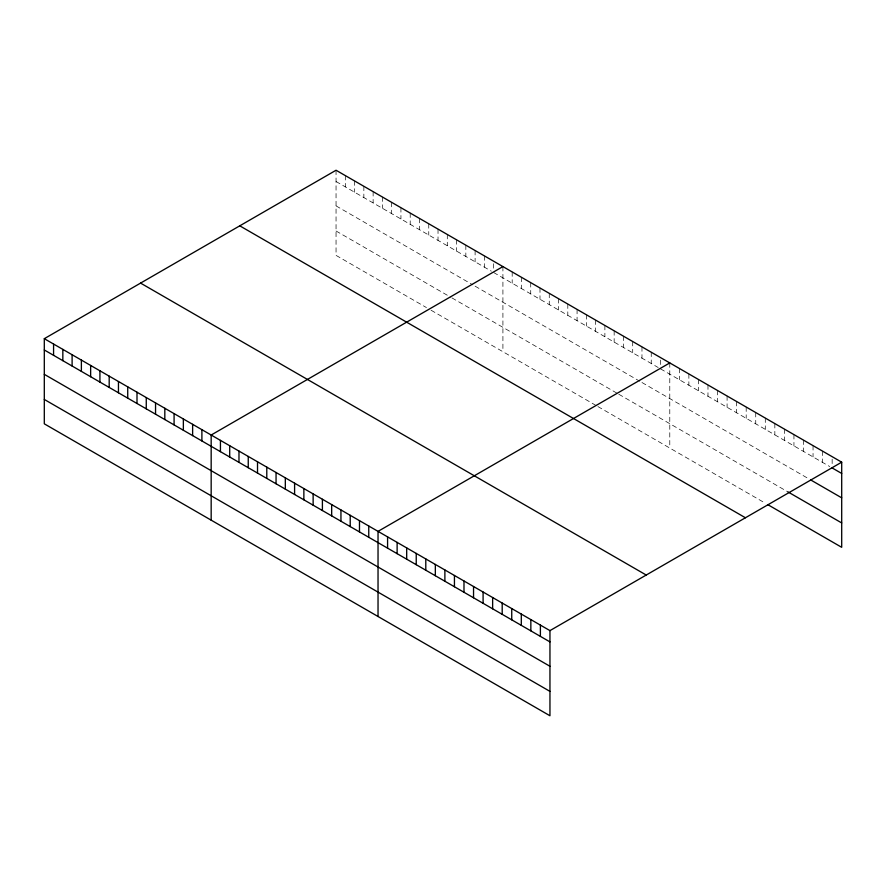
<?xml version="1.0" encoding="UTF-8"?>
<svg xmlns="http://www.w3.org/2000/svg" width="886" height="886" viewBox="0 0 886 886"><rect width="100%" height="100%" fill="white"/><g stroke="black" fill="none" stroke-linecap="round" stroke-linejoin="round"><path stroke-width="0.66" stroke-dasharray="4.43 3.32" d="M336.049 170.245L336.049 255.378L426.432 307.564M336.049 181.519L491.331 271.171M493.646 272.511L658.187 367.513M660.513 368.853L829.761 466.568M336.049 205.895L472.792 284.838M475.106 286.178L639.648 381.179M641.973 382.519L808.276 478.529M336.049 231.002L450.775 297.242M451.926 297.906L617.631 393.572M618.793 394.248L787.975 491.918M431.072 310.233L595.613 405.234M597.939 406.574L765.294 503.193M832.153 459.169L832.153 465.438M822.596 451.151L822.596 462.426M813.049 445.636L813.049 456.921M803.491 440.12L803.491 451.406M793.945 434.616L793.945 445.891M784.398 429.101L784.398 440.375M774.84 423.586L774.84 434.86M765.294 418.07L765.294 429.345M755.736 412.555L755.736 423.829M746.189 407.039L746.189 418.314M736.643 401.524L736.643 412.798M727.085 396.009L727.085 407.283M717.538 390.493L717.538 401.768M707.98 384.978L707.98 396.263M698.434 379.463L698.434 390.748M688.876 373.958L688.876 385.233M679.329 368.443L679.329 379.717M669.783 362.928L669.783 448.05M660.513 360.081L660.513 365.087M651.243 352.218L651.243 363.493M641.973 346.869L641.973 358.143M632.704 341.52L632.704 352.794M623.423 336.159L623.423 347.445M614.153 330.81L614.153 342.085M604.883 325.461L604.883 336.735M595.613 320.112L595.613 331.386M586.344 314.751L586.344 326.037M577.074 309.402L577.074 320.677M567.804 304.053L567.804 315.327M558.534 298.704L558.534 309.978M549.265 293.344L549.265 304.629M539.995 287.994L539.995 299.269M530.725 282.645L530.725 293.919M521.455 277.296L521.455 288.57M512.186 271.936L512.186 283.21M502.916 266.586L502.916 351.72M493.646 263.74L493.646 268.757M484.376 255.888L484.376 267.162M475.106 250.528L475.106 261.802M465.837 245.178L465.837 256.453M456.567 239.829L456.567 251.103M447.297 234.469L447.297 245.754M438.027 229.12L438.027 240.394M428.758 223.77L428.758 235.045M419.488 218.421L419.488 229.695M410.207 213.061L410.207 224.346M400.937 207.712L400.937 218.986M391.667 202.362L391.667 213.637M382.398 197.013L382.398 208.288M373.128 191.653L373.128 202.938M363.858 186.304L363.858 197.578M354.588 180.954L354.588 192.229M345.318 175.605L345.318 186.88"/><path stroke-width="1.33" d="M44.3 338.685L549.951 630.622L549.951 715.755L44.3 423.818L44.3 338.685L336.049 170.245L841.7 462.182L841.7 547.315L767.675 504.577M502.916 266.586L211.167 435.026L211.167 520.16M669.783 362.928L378.034 531.367L378.034 616.49M549.951 630.622L841.7 462.182M832.153 467.941L841.7 473.456M810.657 479.913L841.7 497.832M787.975 491.918L841.7 522.939M239.774 225.83L745.425 517.767M140.575 283.099L646.226 575.036M44.3 349.97L549.951 641.896M44.3 374.335L549.951 666.272M44.3 399.442L549.951 691.379M540.394 625.106L540.394 636.381M530.847 619.591L530.847 630.865M521.3 614.076L521.3 625.361M511.743 608.571L511.743 619.846M502.196 603.056L502.196 614.33M492.638 597.541L492.638 608.815M483.091 592.025L483.091 603.3M473.545 586.51L473.545 597.784M463.987 580.995L463.987 592.269M454.44 575.479L454.44 586.753M444.883 569.964L444.883 581.238M435.336 564.448L435.336 575.723M425.789 558.933L425.789 570.219M416.232 553.418L416.232 564.703M406.685 547.913L406.685 559.188M397.127 542.398L397.127 553.672M387.581 536.883L387.581 548.157M368.753 526.018L368.753 537.293M359.483 520.658L359.483 531.932M350.214 515.309L350.214 526.583M340.944 509.959L340.944 521.234M331.674 504.61L331.674 515.885M322.404 499.25L322.404 510.524M313.135 493.901L313.135 505.175M303.865 488.551L303.865 499.826M294.595 483.202L294.595 494.477M285.325 477.842L285.325 489.116M276.055 472.493L276.055 483.767M266.786 467.143L266.786 478.418M257.516 461.783L257.516 473.069M248.246 456.434L248.246 467.708M238.976 451.085L238.976 462.359M229.707 445.736L229.707 457.01M220.437 440.375L220.437 451.661M201.897 429.677L201.897 440.951M192.627 424.328L192.627 435.602M183.358 418.967L183.358 430.242M174.088 413.618L174.088 424.892M164.818 408.269L164.818 419.543M155.548 402.92L155.548 414.194M146.268 397.559L146.268 408.834M136.998 392.21L136.998 403.484M127.728 386.861L127.728 398.135M118.458 381.512L118.458 392.786M109.188 376.151L109.188 387.426M99.919 370.802L99.919 382.076M90.649 365.453L90.649 376.727M81.379 360.093L81.379 371.378M72.109 354.743L72.109 366.018M62.84 349.394L62.84 360.668M53.57 344.045L53.57 355.319"/></g></svg>
